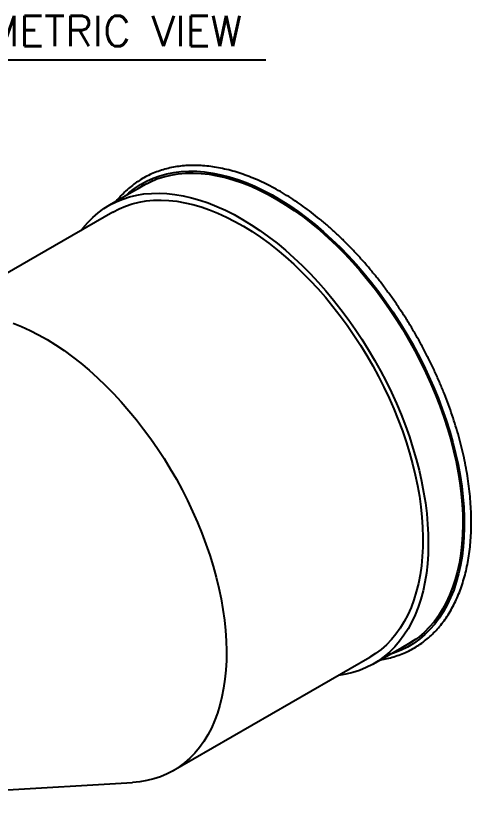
# Model space of a CAD drawing. Extents: x 2 to 136, y 1 to 99.
# Drawn here: x 24.61 to 35.8, y 12.74 to 31.99 of the extents above; entities that cross this region are included whole.
import ezdxf
from ezdxf.enums import TextEntityAlignment as Align

# ---------------------------------------------------------------- set-up
doc = ezdxf.new("R2010")
doc.units = 0
doc.header["$MEASUREMENT"] = 0
doc.layers.add('OBJECT', color=7, linetype='CONTINUOUS')
doc.styles.get("Standard").update_dxf_attribs({"font": 'SIMPLEX'})

msp = doc.modelspace()

# ---------------------------------------------------------------- linework, layer by layer
at = {"layer": 'OBJECT', "color": 1}
msp.add_line((19.645, 30.914), (30.749, 30.914), dxfattribs=at)
at = {"layer": 'OBJECT'}
for p, q in [((27.813, 27.862), (26.901, 27.335)), ((26.995, 27.173), (22.174, 24.39)), ((33.395, 16.086), (34.307, 16.613)), ((28.48, 13.466), (33.301, 16.249)), ((20.114, 12.738), (27.48, 13.175))]:
    msp.add_line(p, q, dxfattribs=at)
at = {"layer": 'OBJECT', "flags": 128}
for points in [[(27.298, 27.564), (27.39, 27.647), (27.528, 27.754), (27.673, 27.85), (27.825, 27.934), (27.984, 28.006), (28.148, 28.066), (28.319, 28.113), (28.496, 28.148), (28.678, 28.17), (28.864, 28.18), (29.055, 28.177), (29.25, 28.162), (29.449, 28.134), (29.651, 28.093), (29.856, 28.04), (30.063, 27.975), (30.273, 27.898), (30.483, 27.809), (30.695, 27.708), (30.907, 27.595), (31.12, 27.471), (31.332, 27.336), (31.544, 27.19), (31.754, 27.034), (31.963, 26.867), (32.17, 26.691), (32.374, 26.505), (32.575, 26.31), (32.773, 26.106), (32.968, 25.895), (33.158, 25.675), (33.343, 25.448), (33.524, 25.214), (33.699, 24.974), (33.869, 24.728), (34.032, 24.477), (34.189, 24.221), (34.34, 23.961), (34.483, 23.697), (34.619, 23.43), (34.747, 23.16), (34.868, 22.888), (34.98, 22.615), (35.084, 22.341), (35.179, 22.066), (35.266, 21.792), (35.343, 21.519), (35.411, 21.247), (35.47, 20.977), (35.52, 20.71), (35.56, 20.446), (35.591, 20.185), (35.611, 19.929), (35.622, 19.678), (35.624, 19.431), (35.615, 19.191), (35.597, 18.957), (35.569, 18.73), (35.532, 18.51), (35.485, 18.297), (35.428, 18.093), (35.363, 17.898), (35.287, 17.712), (35.203, 17.535), (35.111, 17.368), (35.009, 17.211), (34.899, 17.064), (34.781, 16.928), (34.654, 16.804), (34.52, 16.691), (34.379, 16.589), (34.231, 16.499), (34.075, 16.421), (33.913, 16.355), (33.791, 16.315)], [(27.577, 27.725), (27.615, 27.751), (27.763, 27.842), (27.918, 27.921), (28.079, 27.987), (28.246, 28.041), (28.42, 28.083), (28.599, 28.112), (28.783, 28.129), (28.971, 28.132), (29.164, 28.124), (29.361, 28.102), (29.561, 28.068), (29.765, 28.021), (29.971, 27.962), (30.179, 27.891), (30.389, 27.807), (30.6, 27.712), (30.812, 27.604), (31.024, 27.486), (31.237, 27.356), (31.449, 27.214), (31.659, 27.063), (31.869, 26.9), (32.076, 26.728), (32.281, 26.546), (32.484, 26.355), (32.683, 26.155), (32.879, 25.946), (33.07, 25.73), (33.257, 25.506), (33.44, 25.275), (33.617, 25.037), (33.788, 24.793), (33.954, 24.544), (34.113, 24.29), (34.265, 24.031), (34.411, 23.768), (34.549, 23.502), (34.68, 23.233), (34.803, 22.962), (34.917, 22.69), (35.023, 22.416), (35.121, 22.142), (35.21, 21.867), (35.29, 21.594), (35.36, 21.322), (35.421, 21.052), (35.473, 20.784), (35.516, 20.519), (35.548, 20.258), (35.571, 20.001), (35.584, 19.749), (35.587, 19.501), (35.581, 19.26), (35.565, 19.025), (35.538, 18.796), (35.503, 18.575), (35.457, 18.362), (35.402, 18.157), (35.338, 17.96), (35.264, 17.773), (35.181, 17.594), (35.09, 17.426), (34.989, 17.268), (34.88, 17.121), (34.763, 16.984), (34.638, 16.858), (34.504, 16.744), (34.364, 16.641), (34.216, 16.551), (34.071, 16.476)], [(27.813, 27.862), (27.838, 27.876), (27.976, 27.946)], [(27.605, 27.741), (27.643, 27.767), (27.752, 27.836)], [(26.22, 26.726), (26.263, 26.78), (26.38, 26.917), (26.505, 27.042), (26.638, 27.156), (26.778, 27.259), (26.926, 27.349), (27.081, 27.428), (27.242, 27.494), (27.409, 27.548), (27.582, 27.59), (27.761, 27.619), (27.944, 27.635), (28.133, 27.639), (28.326, 27.63), (28.522, 27.609), (28.722, 27.575), (28.925, 27.528), (29.131, 27.469), (29.339, 27.398), (29.549, 27.314), (29.76, 27.219), (29.971, 27.112), (30.183, 26.993), (30.395, 26.863), (30.607, 26.722), (30.817, 26.571), (31.027, 26.409), (31.234, 26.237), (31.439, 26.055), (31.641, 25.864), (31.84, 25.664), (32.035, 25.456), (32.227, 25.24), (32.413, 25.016), (32.596, 24.785), (32.772, 24.548), (32.944, 24.304), (33.109, 24.055), (33.268, 23.801), (33.42, 23.543), (33.566, 23.281), (33.704, 23.015), (33.834, 22.746), (33.957, 22.476), (34.071, 22.203), (34.177, 21.93), (34.275, 21.656), (34.363, 21.382), (34.443, 21.109), (34.513, 20.838), (34.575, 20.568), (34.626, 20.3), (34.669, 20.036), (34.701, 19.775), (34.724, 19.518), (34.737, 19.266), (34.74, 19.019), (34.734, 18.778), (34.718, 18.543), (34.692, 18.315), (34.656, 18.095), (34.61, 17.881), (34.556, 17.676), (34.491, 17.48), (34.418, 17.293), (34.335, 17.115), (34.243, 16.947), (34.143, 16.789), (34.034, 16.642), (33.917, 16.505), (33.792, 16.38), (33.659, 16.265), (33.518, 16.163), (33.371, 16.072), (33.216, 15.994), (33.055, 15.927), (32.888, 15.873), (32.715, 15.832), (32.536, 15.803), (32.527, 15.801)], [(26.995, 27.173), (26.997, 27.174), (27.149, 27.253), (27.307, 27.32), (27.471, 27.375), (27.641, 27.417), (27.817, 27.447), (27.997, 27.464), (28.183, 27.468), (28.373, 27.46), (28.566, 27.439), (28.763, 27.405), (28.964, 27.359), (29.166, 27.301), (29.371, 27.23), (29.578, 27.147), (29.786, 27.053), (29.995, 26.946), (30.204, 26.828), (30.413, 26.699), (30.621, 26.559), (30.829, 26.408), (31.034, 26.246), (31.238, 26.075), (31.44, 25.894), (31.638, 25.704), (31.834, 25.506), (32.025, 25.298), (32.213, 25.083), (32.396, 24.861), (32.574, 24.632), (32.747, 24.396), (32.914, 24.154), (33.075, 23.907), (33.229, 23.655), (33.377, 23.399), (33.518, 23.139), (33.651, 22.876), (33.776, 22.611), (33.894, 22.343), (34.003, 22.074), (34.104, 21.805), (34.196, 21.535), (34.28, 21.265), (34.354, 20.997), (34.419, 20.73), (34.474, 20.465), (34.52, 20.203), (34.557, 19.944), (34.583, 19.689), (34.6, 19.438), (34.608, 19.193), (34.605, 18.953), (34.593, 18.719), (34.571, 18.492), (34.539, 18.272), (34.497, 18.059), (34.446, 17.854), (34.385, 17.658), (34.316, 17.471), (34.237, 17.293), (34.149, 17.125), (34.052, 16.967), (33.946, 16.819), (33.833, 16.682), (33.711, 16.556), (33.581, 16.442), (33.444, 16.339), (33.301, 16.249)], [(24.55, 24.447), (24.757, 24.364), (24.965, 24.27), (25.174, 24.163), (25.383, 24.045), (25.592, 23.916), (25.8, 23.775), (26.007, 23.624), (26.213, 23.463), (26.417, 23.292), (26.619, 23.111), (26.817, 22.921), (27.013, 22.722), (27.204, 22.515), (27.392, 22.3), (27.575, 22.078), (27.753, 21.849), (27.926, 21.613), (28.093, 21.371), (28.254, 21.124), (28.408, 20.872), (28.556, 20.616), (28.697, 20.356), (28.83, 20.093), (28.955, 19.828), (29.073, 19.56), (29.182, 19.291), (29.283, 19.021), (29.375, 18.752), (29.459, 18.482), (29.533, 18.213), (29.598, 17.946), (29.653, 17.682), (29.699, 17.419), (29.736, 17.161), (29.762, 16.906), (29.779, 16.655), (29.787, 16.41), (29.784, 16.17), (29.772, 15.936), (29.749, 15.709), (29.717, 15.489), (29.676, 15.276), (29.625, 15.071), (29.564, 14.875), (29.494, 14.688), (29.415, 14.51), (29.327, 14.342), (29.231, 14.184), (29.125, 14.036), (29.011, 13.899), (28.89, 13.773), (28.76, 13.659), (28.623, 13.556), (28.478, 13.464), (28.327, 13.385), (28.169, 13.318), (28.005, 13.264), (27.835, 13.221), (27.659, 13.192), (27.48, 13.175)], [(34.254, 16.573), (34.244, 16.567), (34.098, 16.492)], [(34.462, 16.711), (34.43, 16.689), (34.307, 16.613)]]:
    msp.add_lwpolyline(points, dxfattribs=at)
at = {"layer": 'OBJECT'}
msp.add_open_spline([(33.573, 16.189), (33.611, 16.195), (33.708, 16.211), (33.857, 16.248), (34.02, 16.301), (34.178, 16.364), (34.33, 16.439), (34.475, 16.524), (34.614, 16.621), (34.746, 16.727), (34.872, 16.844), (34.99, 16.971), (35.101, 17.107), (35.204, 17.254), (35.3, 17.41), (35.388, 17.575), (35.467, 17.748), (35.538, 17.93), (35.601, 18.121), (35.655, 18.319), (35.701, 18.524), (35.738, 18.736), (35.766, 18.955), (35.785, 19.18), (35.795, 19.411), (35.796, 19.647), (35.788, 19.887), (35.772, 20.133), (35.746, 20.381), (35.712, 20.634), (35.669, 20.889), (35.618, 21.147), (35.558, 21.406), (35.489, 21.668), (35.413, 21.93), (35.328, 22.193), (35.235, 22.456), (35.135, 22.718), (35.027, 22.98), (34.911, 23.24), (34.789, 23.498), (34.659, 23.754), (34.523, 24.007), (34.38, 24.257), (34.232, 24.503), (34.077, 24.745), (33.917, 24.982), (33.751, 25.214), (33.58, 25.441), (33.405, 25.662), (33.225, 25.876), (33.041, 26.083), (32.854, 26.284), (32.663, 26.476), (32.469, 26.661), (32.273, 26.838), (32.074, 27.006), (31.873, 27.165), (31.671, 27.315), (31.467, 27.456), (31.263, 27.587), (31.058, 27.708), (30.853, 27.818), (30.648, 27.918), (30.444, 28.008), (30.241, 28.086), (30.04, 28.154), (29.84, 28.21), (29.642, 28.255), (29.447, 28.289), (29.255, 28.311), (29.067, 28.322), (28.882, 28.321), (28.701, 28.309), (28.525, 28.285), (28.353, 28.25), (28.187, 28.203), (28.027, 28.146), (27.872, 28.077), (27.723, 27.997), (27.58, 27.907), (27.444, 27.806), (27.315, 27.695), (27.194, 27.573), (27.114, 27.486), (27.077, 27.438), (27.076, 27.436)], degree=3, knots=[0, 0, 0, 0, 0.007971, 0.01999, 0.03199, 0.043971, 0.055938, 0.067898, 0.079855, 0.091814, 0.103781, 0.115762, 0.12776, 0.139777, 0.151816, 0.163876, 0.175955, 0.188052, 0.200164, 0.212288, 0.224422, 0.236563, 0.248709, 0.260859, 0.27301, 0.285162, 0.297314, 0.309464, 0.321613, 0.33376, 0.345906, 0.358049, 0.370191, 0.382331, 0.394469, 0.406605, 0.41874, 0.430873, 0.443006, 0.455137, 0.467268, 0.479398, 0.491528, 0.503657, 0.515787, 0.527917, 0.540047, 0.552178, 0.564309, 0.576442, 0.588575, 0.60071, 0.612847, 0.624985, 0.637125, 0.649267, 0.661411, 0.673558, 0.685707, 0.697858, 0.710011, 0.722167, 0.734324, 0.746482, 0.75864, 0.770797, 0.782952, 0.795102, 0.807247, 0.819382, 0.831507, 0.843618, 0.855711, 0.867786, 0.879839, 0.891871, 0.903881, 0.915871, 0.927845, 0.939809, 0.951766, 0.963723, 0.975686, 0.987658, 0.999646, 1, 1, 1, 1], dxfattribs=at)

# ---------------------------------------------------------------- texts
at = {"layer": 'OBJECT', "color": 1}
msp.add_text('NW ISOMETRIC VIEW', height=0.75, dxfattribs=at).set_placement((25.249, 31.245), align=Align.CENTER)

doc.saveas('drawing.dxf')
